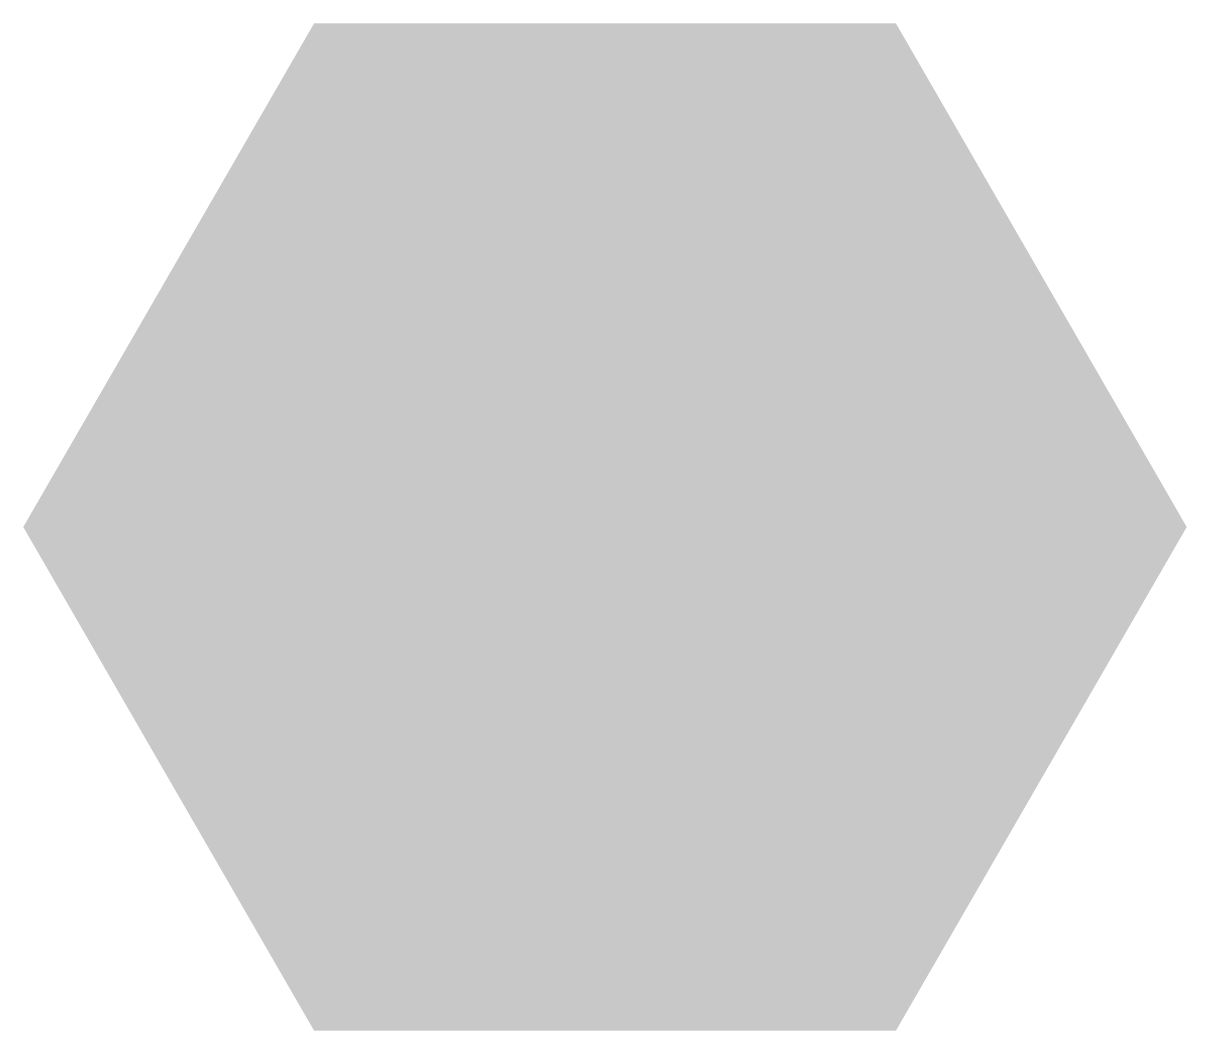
# Model space of a CAD drawing. Header units: inches. Extents: x -0.151 to 0.151, y -0.131 to 0.131.
import ezdxf

# ---------------------------------------------------------------- set-up
doc = ezdxf.new("R2010")
doc.units = ezdxf.units.IN
doc.header["$MEASUREMENT"] = 0

msp = doc.modelspace()

# ---------------------------------------------------------------- hatches: boundary and pattern name
at = {"true_color": 0xffffff}
h = msp.add_hatch(color=7, dxfattribs=at)
h.dxf.hatch_style = 1
h.paths.add_polyline_path([(0.0687, 0.119), (-0.0687, 0.119), (-0.13741, 0), (-0.0687, -0.119), (0.0687, -0.119), (0.13741, 0)])

# ---------------------------------------------------------------- linework, layer by layer
at = {"color": 20, "const_width": 0.012}
msp.add_lwpolyline([(0.07217, 0.125), (-0.07217, 0.125), (-0.14434, 0), (-0.07217, -0.125), (0.07217, -0.125), (0.14434, 0)], close=True, dxfattribs=at)

doc.saveas('drawing.dxf')
